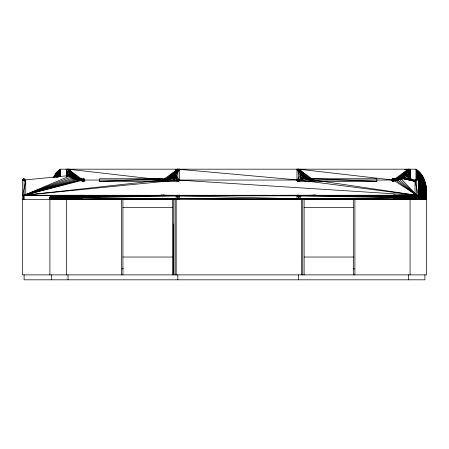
<?xml version="1.0" encoding="UTF-8"?>
<svg xmlns="http://www.w3.org/2000/svg" width="449" height="449" viewBox="0 0 449 449"><rect width="100%" height="100%" fill="white"/><g stroke="black" fill="none" stroke-linecap="round" stroke-linejoin="round"><path stroke-width="0.67" d="M49.901 274.878L49.901 197.167L50.243 197.044L58.87 196.668L59.784 197.695L64.808 197.762L65.874 196.572L177.832 195.815L313.722 199.182L393.335 199.182C393.863 196.651 412.552 202.622 407.916 195.674M175.088 274.878L175.088 199.042L172.13 198.98L172.13 199.378M410.077 274.878L410.077 197.829L411.643 197.762M392.157 180.964L391.713 180.285L391.898 179.409M426.55 191.611L426.337 195.264M69.662 169.396L69.64 169.61M83.228 178.747C87.403 179.162 81.37 184.545 83.228 178.747C77.413 178.859 70.656 175.413 69.763 169.183L66.508 169.744L66.536 176.081M52.988 177.815L56.114 173.005L60.492 169.183L415.959 169.183C423.312 173.898 426.511 183.052 426.55 191.465L426.55 274.878L22.45 274.878L22.45 180.049L23.051 179.044M176.064 169.486L179.477 169.183L179.471 180.178L179.106 180.88L178.152 181.329L99.594 181.351L99.594 178.747L162.678 178.747C168.476 178.842 175.2 175.391 176.092 169.183M392.28 181.054L393.335 181.351L403.286 178.747C406.749 176.754 409.634 173.269 409.993 169.183L409.993 178.792M392.325 179.022L391.691 180.156L392.695 181.25M393.172 181.345L392.853 181.295L393.066 178.764L398.482 177.933L402.843 175.626L405.756 172.169L406.693 169.183L409.948 169.744L409.948 178.702M66.463 176.047L66.463 169.183C66.822 173.269 69.702 176.754 73.17 178.747L83.121 181.351L83.391 178.764L84.754 179.897L84.502 180.762L83.755 181.25M22.646 195.293L25.745 181.351L22.45 180.049C23.073 177.574 25.655 179.319 25.745 181.351L25.745 195.264M391.955 180.762L391.691 180.156L392.853 181.295L393.223 178.747L393.335 181.351L392.05 180.868M424.765 197.094L416.666 196.651L426.55 197.167L413.198 197.683L413.175 199.378M24.094 199.378L24.094 180.049L71.144 175.374L69.168 172.669L68.113 169.183L162.734 180.049C169.267 180.15 176.833 176.216 177.742 169.183L162.734 180.049L24.094 195.264L71.144 175.374C74.265 178.522 78.743 180.027 83.121 180.049L393.335 180.049C399.863 180.156 407.445 176.204 408.343 169.183L393.335 180.049L298.714 169.183C299.606 176.204 307.195 180.156 313.722 180.049L416.666 195.264L400.884 178.449L408.343 169.183L407.916 171.192M22.826 179.224L24.094 178.747L22.45 180.049L22.573 179.549M177.316 171.192L177.742 169.183L164.704 179.948M99.594 181.351L162.678 178.747L162.734 181.351L172.685 178.747L174.493 177.529L176.182 175.974L179.477 169.183L175.155 172.169L176.182 175.974L176.182 178.747L177.832 181.351L178.747 181.132L179.471 180.178L177.832 181.351L169.458 177.316M177.832 195.264L177.832 198.626L173.409 199.019L78.682 199.378M297.844 181.2L298.624 181.351L300.269 178.747L300.269 175.974L301.296 172.169L300.364 169.183M176.682 172.669L177.742 169.183L166.641 179.645M407.282 172.669L408.343 169.183L395.305 179.948L416.666 195.264L177.832 180.049L24.094 195.264L72.446 176.547L68.113 169.183L83.121 180.049L24.094 195.264L73.928 177.579L68.113 169.183L68.534 171.192M175.806 174.072L177.742 169.183L168.51 179.14M406.407 174.072L408.343 169.183L397.242 179.645L416.666 195.264L298.624 180.049L177.832 169.183L177.832 180.049M84.502 180.762L84.76 180.156L83.447 181.329M301.807 178.781L301.807 177.411L303.053 174.577L301.296 172.169L296.974 169.183L296.974 180.049L297.709 181.132M174.712 175.374L177.742 169.183L170.283 178.449M405.312 175.374L408.343 169.183L399.11 179.14L416.666 195.264L393.335 180.049M22.45 180.049L23.32 178.898M68.568 176.025L68.568 174.65L71.475 173.421L68.675 174.796L72.452 174.577L71.206 177.411L73.608 175.626L71.357 177.529L74.932 176.541L73.17 178.747L79.641 178.382L83.121 181.351L83.604 181.295L83.391 178.764L84.754 179.897L84.042 181.132L84.294 180.964M173.409 176.547L177.742 169.183L171.922 177.579M404.01 176.547L408.343 169.183L402.523 177.579M415.022 195.264L415.022 181.351C415.235 179.185 417.727 177.624 418.316 180.049L418.316 196.634M164.486 178.651L162.734 181.351L166.214 178.382L176.182 178.747L179.477 180.049L177.832 181.351L178.461 181.256M395.086 178.651L393.335 181.351L396.815 178.382L403.286 178.747L415.022 181.351L418.283 179.796M300.387 169.486L296.974 169.183L300.269 175.974L303.053 174.577C305.842 177.4 309.861 178.73 313.772 178.747L376.863 178.747L376.863 181.351L298.624 181.351L296.974 180.049L302.076 173.421M391.825 179.527L392.454 178.943M302.458 179.263L302.458 177.877L304.214 175.626L301.807 177.411L300.269 175.974M391.696 179.897L392.903 178.792L392.196 179.106L391.769 179.645L393.066 178.764L391.696 179.897L392.853 181.295M297.575 181.059L298.624 181.351L303.771 178.747L305.533 176.541L302.458 177.877M83.604 181.295L84.754 179.897M68.568 174.65L70.695 172.169L67.608 173.089L67.608 175.856M51.551 197.173L53.246 196.903L53.246 197.437L51.551 197.173L53.246 196.903L53.757 197.47L53.757 196.87L54.323 197.504L54.323 196.836L54.952 197.538L54.952 196.802L55.637 197.571L58.87 197.672L51.551 197.173L58.87 196.668L58.87 197.672L49.901 197.173L64.808 196.578L64.808 197.762L63.758 197.751M60.738 197.712L61.715 196.617L58.914 196.6M58.914 199.378L58.914 197.745L65.874 197.768L65.874 196.572L62.248 196.544L67.053 196.628L62.725 196.6L61.715 197.728L61.715 196.617L59.784 197.695L56.95 197.695L56.95 199.378M395.625 199.378L393.335 199.182L408.433 197.773L409.51 196.572L415.415 196.561L412.266 196.645L413.069 196.533M65.605 199.378L65.605 197.829L67.053 197.712L65.874 197.768L68.023 196.567L162.734 195.264L177.703 195.742L298.624 195.264L298.753 195.742L303.047 195.427L298.624 195.815L298.624 198.626L410.582 197.768L411.643 196.578L426.516 197.212L416.666 197.622L418.541 197.723L418.541 199.378M395.305 195.27L393.335 195.264L408.433 196.567L313.722 195.264L298.624 195.815L409.51 196.572L410.582 197.768L412.693 197.751L413.725 196.6L414.736 197.728L417.536 197.745L417.536 199.378M420.079 196.746L418.457 196.696L417.581 197.672L423.205 197.437L423.205 196.903L424.906 197.173L420.814 197.571L420.079 196.746L419.293 197.622L418.457 197.65M425.152 199.378L425.192 197.425L422.47 197.347L426.404 197.089L417.458 196.741L418.541 196.623L418.541 171.131M73.013 178.663L74.932 176.541L72.845 178.562M303.445 178.562L305.533 176.541L303.445 178.562L301.807 177.411M22.646 179.437L24.094 178.747L23.466 178.842M67.608 173.089L70.128 170.85L66.536 169.913L69.786 169.486L66.508 169.744M304.214 175.626L301.958 177.529L301.958 178.893M178.747 181.132L179.202 180.773L177.832 181.351L179.409 180.431M68.568 199.378L68.568 198.929L70.695 198.817L66.379 198.632L83.014 199.238L121.556 199.238L80.826 199.378M315.288 195.281L303.445 195.332L315.366 195.264L311.965 195.326L315.333 195.276L313.829 195.321M69.904 176.233L72.452 174.577L69.769 176.098M415.415 196.561L412.266 196.645M62.725 196.6L62.725 197.74L64.808 196.578L63.758 196.589M66.373 197.004L66.536 195.73L73.17 195.321L139.398 195.321M68.534 195.674C67.457 195.618 67.457 198.828 68.534 198.772M68.54 196.628L66.373 196.51L71.475 195.568L68.675 195.506L81.364 195.326M172.242 199.378L172.242 198.974L176.182 198.626L301.296 198.817L296.974 199.322L296.974 195.264L308.429 195.366M300.269 195.82L301.296 195.629L296.974 195.264L300.269 195.321L300.729 195.685L296.974 195.815L300.269 198.626L300.269 195.82L176.182 195.82L170.917 195.427L179.477 195.815L176.064 195.753M406.974 197.745L406.783 198.626L410.077 198.626L402.843 198.974L406.323 198.755L410.077 197.829L407.052 197.74M176.182 198.626L176.182 195.82L179.477 198.626L173.712 199.087L179.477 199.322L179.477 195.264L175.722 195.685L179.477 195.815M304.327 198.98L296.974 198.626L302.738 199.087L296.974 199.322L304.214 198.974L304.327 199.378M76.397 199.053L74.657 199.154L76.397 199.053L74.932 199.019L74.657 199.378M177.832 181.351L179.286 180.666M175.722 170.85L179.477 169.183M392.196 179.106L392.903 178.792L392.6 178.882M76.397 177.316L73.17 178.747L77.974 177.933M296.974 180.049L300.269 178.747L303.771 178.747L306.998 177.316M69.483 196.595L69.668 195.82L66.379 195.809L69.786 195.753L66.536 195.73L66.508 196.954M410.582 197.768L413.725 196.6M337.053 195.321L418.316 195.264L415.022 181.351L404.005 174.577L405.251 177.411L415.022 181.351L404.005 174.577L407.776 174.796L407.776 176.844M70.695 172.169L67.692 173.247L67.692 175.997M66.373 274.878L66.373 197.829L69.668 197.773L69.668 198.626L65.711 197.829L65.711 199.378M410.745 196.516L407.052 196.6M61.036 199.378L61.036 197.785L61.462 197.655L63.258 197.683L63.281 199.378M424.866 197.212L419.293 197.622L418.457 196.696L416.666 197.695L415.718 197.712L414.736 196.617L414.736 197.728L413.725 197.74M51.691 197.251L53.246 196.903M65.711 196.516L69.668 196.567L66.373 196.51M407.249 197.734L406.783 197.773L410.077 197.829L406.783 197.773L407.142 197.734M65.605 197.829L66.087 197.712L62.725 197.74M410.852 196.516L405.756 195.629L395.086 195.326M418.283 195.276L22.725 195.298M80.826 199.233L83.121 199.378M64.538 199.378L64.538 197.824L65.127 197.706L63.382 197.813L63.382 199.378M411.323 196.64L411.913 196.522L409.51 196.572M59.958 199.378L59.958 197.768L61.462 197.655L60.054 197.768L60.054 199.378M303.614 178.663L308.429 177.877M398.482 195.36L418.316 195.264L393.279 195.321M72.845 199.378L74.932 199.019L73.013 199.378M315.232 195.287L313.991 195.321M409.404 196.628L410.077 196.51L406.783 196.567L406.783 195.82L410.077 195.809L410.077 197.004M175.155 195.629L179.477 195.264L168.021 195.366M65.127 197.706L64.431 197.824L64.431 199.378M376.863 181.351L313.772 178.747L313.722 181.351L303.771 178.747L308.575 177.933M302.738 274.878L302.738 198.98L296.974 199.322L303.053 198.929L304.214 198.974L304.214 199.378M78.889 199.378L79.641 199.378M175.088 195.624L176.182 195.45L170.917 195.427L172.837 195.326M303.053 198.929L300.269 198.991L301.369 198.823M63.382 197.813L64.185 197.695L63.281 197.813M315.159 195.293L314.148 195.321M75.572 195.337L77.974 195.36L68.153 195.742L83.121 195.264L68.023 196.567L66.946 197.773L69.404 197.74M311.752 195.27L298.753 195.742L299.769 195.607M65.874 169.374L68.023 169.183M69.202 196.611L69.64 196.578L68.074 196.628M78.682 199.216L79.641 199.103L74.843 199.378M315.069 195.298L315.366 195.264L314.306 195.321M61.137 199.378L61.137 197.785L63.258 197.683L62.248 197.801L62.248 199.378M304.529 195.377L296.974 195.815L300.387 195.753M68.153 195.742L70.044 195.54M407.282 198.84L407.916 198.772L393.335 199.182L408.433 198.626M63.258 197.683L62.147 197.796L62.147 199.378M314.968 195.304L315.366 195.264L314.457 195.315M76.813 199.378L77.974 199.081L77.974 199.378M61.137 197.785L62.349 197.672L61.036 197.785M414.107 196.668L415.314 196.561M298.753 195.742L301.745 195.478L300.645 195.54M405.312 198.963L408.304 198.699L393.335 199.182M314.856 195.309L315.366 195.264L314.597 195.315M296.974 199.322L302.738 198.98M416.397 196.578L414.988 196.684L418.451 196.617L418.451 171.052M314.732 195.309L315.366 195.264M404.235 169.492L410.582 169.374M64.538 197.824L66.087 197.712M59.958 197.768L61.462 197.655M66.373 197.829L69.64 197.762L68.074 197.712M408.377 196.628L406.783 196.567L410.077 196.51M50.26 199.378L50.243 197.296L53.482 197.279L49.94 197.212L60.609 197.639L59.01 197.745L59.01 199.378M174.38 195.568L176.182 195.45M300.269 198.991L302.076 198.873M418.541 196.623L415.718 196.628L415.718 197.712M60.609 197.639L57.034 197.7L57.034 199.378M415.841 196.701L417.536 196.6M303.771 178.747L310.242 178.382L313.722 181.351L311.965 178.651M406.783 195.82L410.077 195.815L400.059 195.388M77.34 195.304L68.023 195.815L79.641 195.337M54.363 199.378L54.363 197.605L56.26 197.504L53.616 197.571L53.616 199.378M298.624 195.815L313.722 195.264L298.624 195.815L413.198 197.683L415.415 197.785L415.415 199.378M401.518 195.427L418.316 195.264L416.992 195.321L416.992 196.673M53.616 197.571L55.698 197.47L52.926 197.538L52.988 199.378M57.034 197.7L58.999 197.599L56.114 197.672L56.114 199.378M417.458 196.741L419.417 196.645L419.417 171.984M56.95 197.695L58.999 197.599M68.691 196.623L68.388 196.628L69.668 196.567M72.845 199.109L74.932 199.019M170.917 195.427L173.011 195.332M56.114 197.672L58.247 197.577L54.436 197.611L54.436 199.378M420.337 196.673L418.204 196.763L420.421 196.673L420.421 173.101M52.926 197.538L55.182 197.442L52.303 197.504L52.303 199.378L52.359 197.504L54.727 197.408L51.304 197.425L51.304 199.378M78.889 199.221L81.364 199.115L81.039 199.378M58.247 197.577L56.035 197.667L56.035 199.378M67.608 199.378L67.608 198.856L70.128 198.755L66.379 198.632L69.668 198.626M174.493 195.382L172.242 195.467L174.65 195.382M405.093 195.382L402.843 195.467L403.438 195.326M406.783 197.773L408.377 197.712M83.121 195.264L68.023 195.815L81.151 195.27L79.215 195.281M164.704 195.27L162.734 195.264L177.832 195.815L68.023 197.773L162.734 199.182L177.832 198.626L68.023 197.773L83.121 199.182L68.023 198.626L81.151 199.176M416.666 195.321L418.316 195.264M57.539 197.554L55.171 197.639L55.249 199.378M54.436 197.611L56.877 197.526L54.363 197.605M405.251 195.382L402.843 195.467L409.92 195.73L409.948 196.954M419.579 196.814L422.021 196.735M68.388 196.628L69.55 196.589M164.704 199.176L162.734 199.182L177.703 198.699L298.624 199.378L298.624 198.626L313.722 199.182L408.433 197.773M406.906 197.751L408.062 197.717M403.612 199.378L400.059 199.053L404.01 199.019M56.372 196.746L58.999 196.741L57.91 196.623M69.904 199.378L69.904 199.002L73.608 198.974L71.357 199.064L71.357 199.378M51.265 197.425L54.323 197.38L50.849 197.38L50.849 199.378L50.883 197.386L53.987 197.347M56.26 197.504L53.678 197.577L53.678 199.378M166.641 199.16L168.51 199.137L162.734 199.182L177.316 198.772M422.773 196.769L420.191 196.842L422.84 196.769M173.404 195.517L176.081 195.444M68.568 198.929L72.452 198.929L69.769 198.997L69.769 199.378M404.005 195.517L406.682 195.444M50.849 197.38L53.7 197.313L50.26 197.302L53.482 197.279M52.988 197.543L55.698 197.47M74.843 199.16L77.974 199.081L76.611 199.378M171.922 199.064L162.734 199.182L176.682 198.84M416.992 195.321L418.036 195.298L418.036 196.656M402.523 199.064L395.305 199.176L399.84 199.378M68.675 199.378L68.675 198.935L71.475 198.873M52.359 197.504L55.182 197.442M173.409 199.019L162.734 199.182L175.806 198.901M421.269 196.898L424.097 196.836M60.738 196.628L59.784 196.651L59.784 197.695M161.124 195.276L177.703 195.742L166.641 195.281M404.981 195.568L407.888 195.511M176.064 198.694L179.477 198.626L175.722 198.755L179.477 199.322L173.404 198.929L176.182 198.991L175.155 198.817M162.734 199.182L174.712 198.963M424.659 196.875L421.729 196.931L424.703 196.881M401.614 199.378L395.305 199.176M409.92 199.378L409.948 198.705L406.665 198.694L410.077 198.632L406.783 198.626M67.608 198.856L70.695 198.817L67.692 198.868L67.692 199.378M422.47 196.999L425.573 196.954M423.255 197.173L426.516 197.128M411.913 199.378L411.913 197.824L411.323 197.706L414.309 197.796L414.309 199.378M412.693 197.751L414.736 197.728M50.535 197.347L53.7 197.313L50.507 197.341L50.535 199.378M167.881 195.36L172.685 195.321L161.169 195.281M69.904 199.002L73.608 198.974L71.206 199.059L71.206 199.378M399.644 199.378L354.901 199.238L397.561 199.378M406.665 195.753L410.077 195.809M166.848 195.349L172.685 195.321M49.946 197.218L53.229 197.206M423.126 197.1L426.404 197.089M69.786 198.694L66.508 198.705L66.536 199.378M409.404 197.712L411.913 197.824M56.035 196.673L58.247 196.763L50.052 197.089L50.064 199.378M68.675 198.935L72.452 198.929M66.373 195.815L69.668 195.82M49.901 197.167L53.195 197.173L49.94 197.128L49.946 199.378M172.13 198.98L176.182 198.991L175.088 198.823M22.45 199.378L426.55 199.378M122.925 207.618L172.343 207.618M304.113 207.618L353.526 207.618M122.925 257.03L172.343 257.03M304.113 257.03L353.526 257.03M121.993 268.833L123.413 268.833M353.037 268.833L354.457 268.833M83.172 195.321L22.45 195.264L23.051 195.309M53.229 197.133L50.052 197.089M300.375 195.444L310.242 195.337M22.826 195.304L74.932 195.427L73.013 195.326M69.786 195.753L66.508 195.742L71.475 195.568M423.222 197.206L426.505 197.218M406.665 198.694L409.948 198.705L406.323 198.755L408.843 198.856L408.843 199.378M406.553 199.378L406.553 199.002L404.005 198.929L407.776 198.935L407.776 199.378M408.433 195.815L393.335 195.264L397.242 195.281M306.998 195.388L303.771 195.321L309.602 195.349M69.769 195.444L73.608 195.467L22.45 195.264L24.094 195.321L22.45 195.264L23.617 195.321L23.617 199.378M50.064 197.083L53.324 197.1M408.304 195.742L393.335 195.264L408.304 195.742L393.335 195.264L402.523 195.377L399.11 195.304M303.771 195.321L308.575 195.36M66.918 195.663L70.128 195.685L66.974 195.652M405.093 199.378L405.093 199.064L402.843 198.974L406.553 199.002M175.088 199.042L179.477 199.322L173.712 198.98L179.477 199.322L173.712 198.98L173.712 274.878L173.712 224.09M422.75 197.313L425.944 197.341M299.769 198.84L298.624 198.626L311.752 199.176L299.135 198.772M50.507 197.004L53.7 197.032M422.47 197.347L425.573 197.386M171.922 195.377L162.734 195.264L176.682 195.607M407.888 199.378L407.888 198.929L405.756 198.817L408.843 198.856M76.813 199.193L79.215 199.16L68.023 198.626L75.572 199.103M393.335 195.264L406.407 195.54M425.192 197.425L421.729 197.408L424.148 197.504L424.097 199.378M166.214 195.337L161.225 195.287M407.49 196.617L408.062 196.628L406.974 196.595M405.756 198.817L408.758 198.868L408.758 199.378M67.692 195.579L70.695 195.629M69.483 197.745L68.388 197.717L68.966 197.723M424.659 197.465L421.729 197.408L424.703 197.465L424.659 199.378M421.207 199.378L421.207 197.644L418.911 197.554L422.021 197.611L422.021 199.378M170.283 195.337L162.734 195.264L174.712 195.478M296.974 198.626L300.387 198.694M423.525 199.378L423.525 197.538L421.269 197.442L424.148 197.504M407.888 198.929L404.981 198.873L407.776 198.935M164.486 195.326L161.298 195.293M421.269 197.442L424.097 197.504M420.337 199.378L420.337 197.672L418.204 197.577L421.207 197.644M52.359 196.836L55.182 196.898M422.84 199.378L422.84 197.571L420.758 197.47L423.525 197.538M301.369 195.624L300.269 195.45L305.533 195.427L303.614 195.326M420.758 197.47L423.469 197.543L423.469 199.378M419.417 199.378L419.417 197.7L417.458 197.599L420.337 197.672M399.644 199.193L398.482 199.081L401.614 199.16M52.988 196.802L55.698 196.87M422.088 199.378L422.088 197.605L420.191 197.504L422.84 197.571M404.005 198.929L406.682 198.997L406.682 199.378M57.994 197.65L58.87 197.672M418.451 199.378L418.451 197.723L416.666 197.622L419.417 197.7M420.191 197.504L422.773 197.577L422.773 199.378M300.504 195.438L303.053 195.517L301.369 195.405M53.678 196.769L56.26 196.842M408.062 196.628L406.783 196.567M422.088 197.605L419.579 197.526L422.021 197.611M68.388 197.717L69.668 197.773M418.911 197.554L421.28 197.639L421.28 199.378M301.807 195.382L304.214 195.467L301.958 195.382M402.843 198.974L405.251 199.059L405.251 199.378M71.206 195.382L73.608 195.467L71.357 195.382M55.171 196.701L57.539 196.785M417.447 199.378L417.447 197.745L414.309 197.796M71.144 198.963L68.153 198.699L73.928 199.064M418.204 197.577L420.421 197.667L420.421 199.378M401.799 199.378L401.518 199.019L403.612 199.109M417.458 197.599L419.506 197.695L419.506 199.378M56.95 196.645L58.999 196.741L57.034 196.645M162.302 195.321L161.084 195.264L161.382 195.298M23.617 195.321L22.45 195.264L23.32 195.315L23.32 199.378M401.518 199.019L403.438 199.378M416.666 197.622L418.541 197.723M162.145 195.321L161.084 195.264L161.483 195.304M300.645 198.901L298.624 198.626L307.941 199.137M68.023 198.626L77.34 199.137M407.249 196.611L407.142 196.606M58 196.617L59.784 196.718M69.202 197.734L69.309 197.734M422.127 196.836L423.205 197.437L424.906 197.173L423.205 196.903L424.586 197.055M400.059 199.053L401.799 199.154M161.999 195.315L161.084 195.264L161.595 195.309M417.536 197.745L415.841 197.639L417.447 197.745M413.069 199.378L413.069 197.813L411.323 197.706L412.019 197.824L412.019 199.378M300.269 195.45L302.076 195.568M174.38 198.873L176.182 198.991M161.853 195.315L161.084 195.264L161.719 195.309M59.01 196.595L60.609 196.701M298.624 198.626L304.529 199.064M60.054 196.578L61.462 196.684M409.948 169.744L406.665 169.486L409.92 169.913L406.323 170.85L408.843 173.089L408.843 177.933M418.316 180.049L418.036 179.325L416.666 178.747L417.834 179.129L418.316 180.049L416.666 178.747L417.301 178.842M398.482 199.081L399.84 199.193M61.036 196.561L63.258 196.656L62.147 196.544M414.107 197.672L415.314 197.785L415.314 199.378M400.884 178.449L416.666 180.049L416.666 197.695L415.718 196.628M68.153 198.699L70.044 198.901M51.865 197.291L53.246 197.437M413.198 197.683L414.203 197.801L414.203 199.378M396.815 199.378L397.769 199.378M63.281 196.533L64.185 196.645L63.382 196.533M412.266 197.695L413.069 197.813M298.624 181.351L297.457 180.969L297.255 180.773L298.624 181.351L296.985 180.178L297.171 180.666L298.624 181.351L297.457 180.969M396.815 199.103L397.561 199.221M398.482 177.933L403.286 178.747L401.518 176.541L415.022 181.351L403.438 178.663L401.518 176.541L403.612 178.562L415.022 181.351M167.881 177.933L172.685 178.747L170.917 176.541L173.993 177.877L173.993 179.263M395.625 199.233L395.086 199.115L395.412 199.378M416.666 178.747L418.036 179.325M407.888 177.4L407.888 174.65L405.756 172.169L408.843 173.089M405.756 172.169L408.758 173.247L408.758 177.372M407.888 174.65L404.981 173.421L407.776 174.796M400.059 177.316L403.286 178.747M296.974 169.183L300.729 170.85M84.255 179.106L83.548 178.792L84.558 179.409M179.477 180.049L176.182 175.974L173.404 174.577L174.65 177.411L174.65 178.781M299.135 171.192L298.714 169.183L313.722 180.049M405.251 177.411L402.843 175.626L405.093 177.529M173.993 177.877L172.242 175.626L174.65 177.411M299.769 172.669L298.714 169.183L311.752 179.948M70.044 174.072L68.113 169.183L81.151 179.948L24.094 195.264L75.572 178.449L68.113 169.183L69.168 172.669M172.242 175.626L174.493 177.529L174.493 178.893M300.645 174.072L298.714 169.183L309.816 179.645M68.113 169.183L79.215 179.645L24.094 195.264L77.34 179.14L68.113 169.183L71.144 175.374M173.011 178.562L170.917 176.541L172.837 178.663M301.745 175.374L298.714 169.183L307.941 179.14M303.047 176.547L298.714 169.183L306.173 178.449M391.691 180.156L392.409 181.132M174.38 173.421L176.182 175.974M298.714 169.183L304.529 177.579M81.364 178.651L83.121 181.351M296.985 180.178L297.171 180.666M177.703 198.699L177.832 199.378M406.816 169.61L406.794 169.396M426.505 189.854L426.505 199.378M426.387 188.254L426.387 199.378M426.191 186.666L426.191 199.378M425.921 185.1L425.921 199.378M425.607 183.703L425.607 199.378M425.573 183.562L425.573 199.378M425.152 182.058L425.192 197.319M424.906 274.878L424.906 279.817L24.094 279.817L24.094 274.878M424.659 180.599L424.703 197.307M424.097 179.179L424.148 196.611M423.525 177.939L423.525 196.611M423.469 177.815L423.469 196.6M422.84 176.625L422.84 196.623M422.773 176.513L422.773 196.611M422.088 175.379L422.088 196.64M422.021 175.273L422.021 196.623M421.28 174.201L421.28 196.583M421.207 174.1L421.207 196.645M420.337 173.005L420.337 196.606M419.506 172.074L419.506 196.578M417.536 170.278L417.536 179.286M417.447 170.205L417.447 179.235M416.492 169.514L416.492 179.241M416.492 199.378L416.492 197.768L414.988 197.655L416.397 197.768L416.397 199.378M416.397 169.453L416.397 179.892M415.959 169.183L415.959 180.167M410.852 199.378L410.852 197.829L410.369 197.712L410.745 197.829L410.745 199.378M410.077 169.183L410.077 178.792M409.533 177.731L409.533 171.445L406.323 170.85L409.477 171.608L409.477 177.86M408.433 274.878L408.433 279.817M354.901 199.12L354.901 274.878M353.526 199.378L353.526 274.878M304.113 199.378L304.113 274.878M301.958 199.064L301.958 199.378M301.807 199.059L301.807 199.378M301.369 199.378L301.369 274.878M300.504 179.039L300.504 176.233L303.053 174.577L300.375 176.098L300.375 178.837M300.504 199.002L300.504 199.378M300.375 198.997L300.375 199.378M298.624 169.183L298.624 180.049M298.624 274.878L298.624 279.817M177.832 274.878L177.832 279.817M176.182 199.378L176.182 274.878M176.081 178.837L176.081 176.098L173.404 174.577L175.952 176.233L175.952 179.039M176.081 198.997L176.081 199.378M175.952 199.002L175.952 199.378M174.65 199.059L174.65 199.378M174.493 199.064L174.493 199.378M172.343 199.378L172.343 274.878M122.925 199.378L122.925 274.878M121.556 199.12L121.556 274.878M68.023 274.878L68.023 279.817M66.974 176.468L66.974 171.608L70.128 170.85L66.918 171.445L66.918 176.334M66.974 199.378L66.974 198.789L70.128 198.755L66.918 198.784L66.918 199.378M66.379 169.183L66.373 176.047M60.492 169.183L60.492 176.732M60.054 169.453L60.054 176.412M59.958 169.514L59.958 176.463M59.01 170.205L59.01 176.457M58.914 170.278L58.914 176.513M58 171.052L58 177.271M58 199.378L58 197.723L59.784 197.622L57.91 197.723L57.91 199.378M57.91 171.131L57.91 177.333M57.034 171.984L57.034 177.467M56.95 172.074L56.95 176.973M56.114 173.005L56.114 177.17M56.035 173.101L56.035 177.248M55.249 174.1L55.171 177.001M54.436 175.273L54.436 177.338M54.363 175.379L54.363 177.439M51.551 274.878L51.551 279.817M23.775 195.321L23.775 199.378M422.694 196.87L420.814 197.571L420.814 196.774L422.694 196.87M58.87 196.668L55.637 197.571L55.637 196.774L58.87 196.668M54.727 197.408L51.798 197.465L51.747 199.378L51.798 197.465L54.727 197.408M409.477 195.652L406.323 195.685L409.533 195.663M425.921 196.999L422.75 197.032L425.944 197.004M426.387 197.263L423.126 197.24L426.404 197.257M426.213 197.296L422.969 197.279L426.191 197.302M53.482 197.066L50.243 197.044L53.482 197.066M409.533 198.784L406.323 198.755L409.477 198.789L409.477 199.378L409.533 198.784M53.987 196.999L50.849 196.959L53.987 196.999M54.323 196.965L51.265 196.92L54.323 196.965M54.727 196.931L51.747 196.881L54.727 196.931"/></g></svg>
